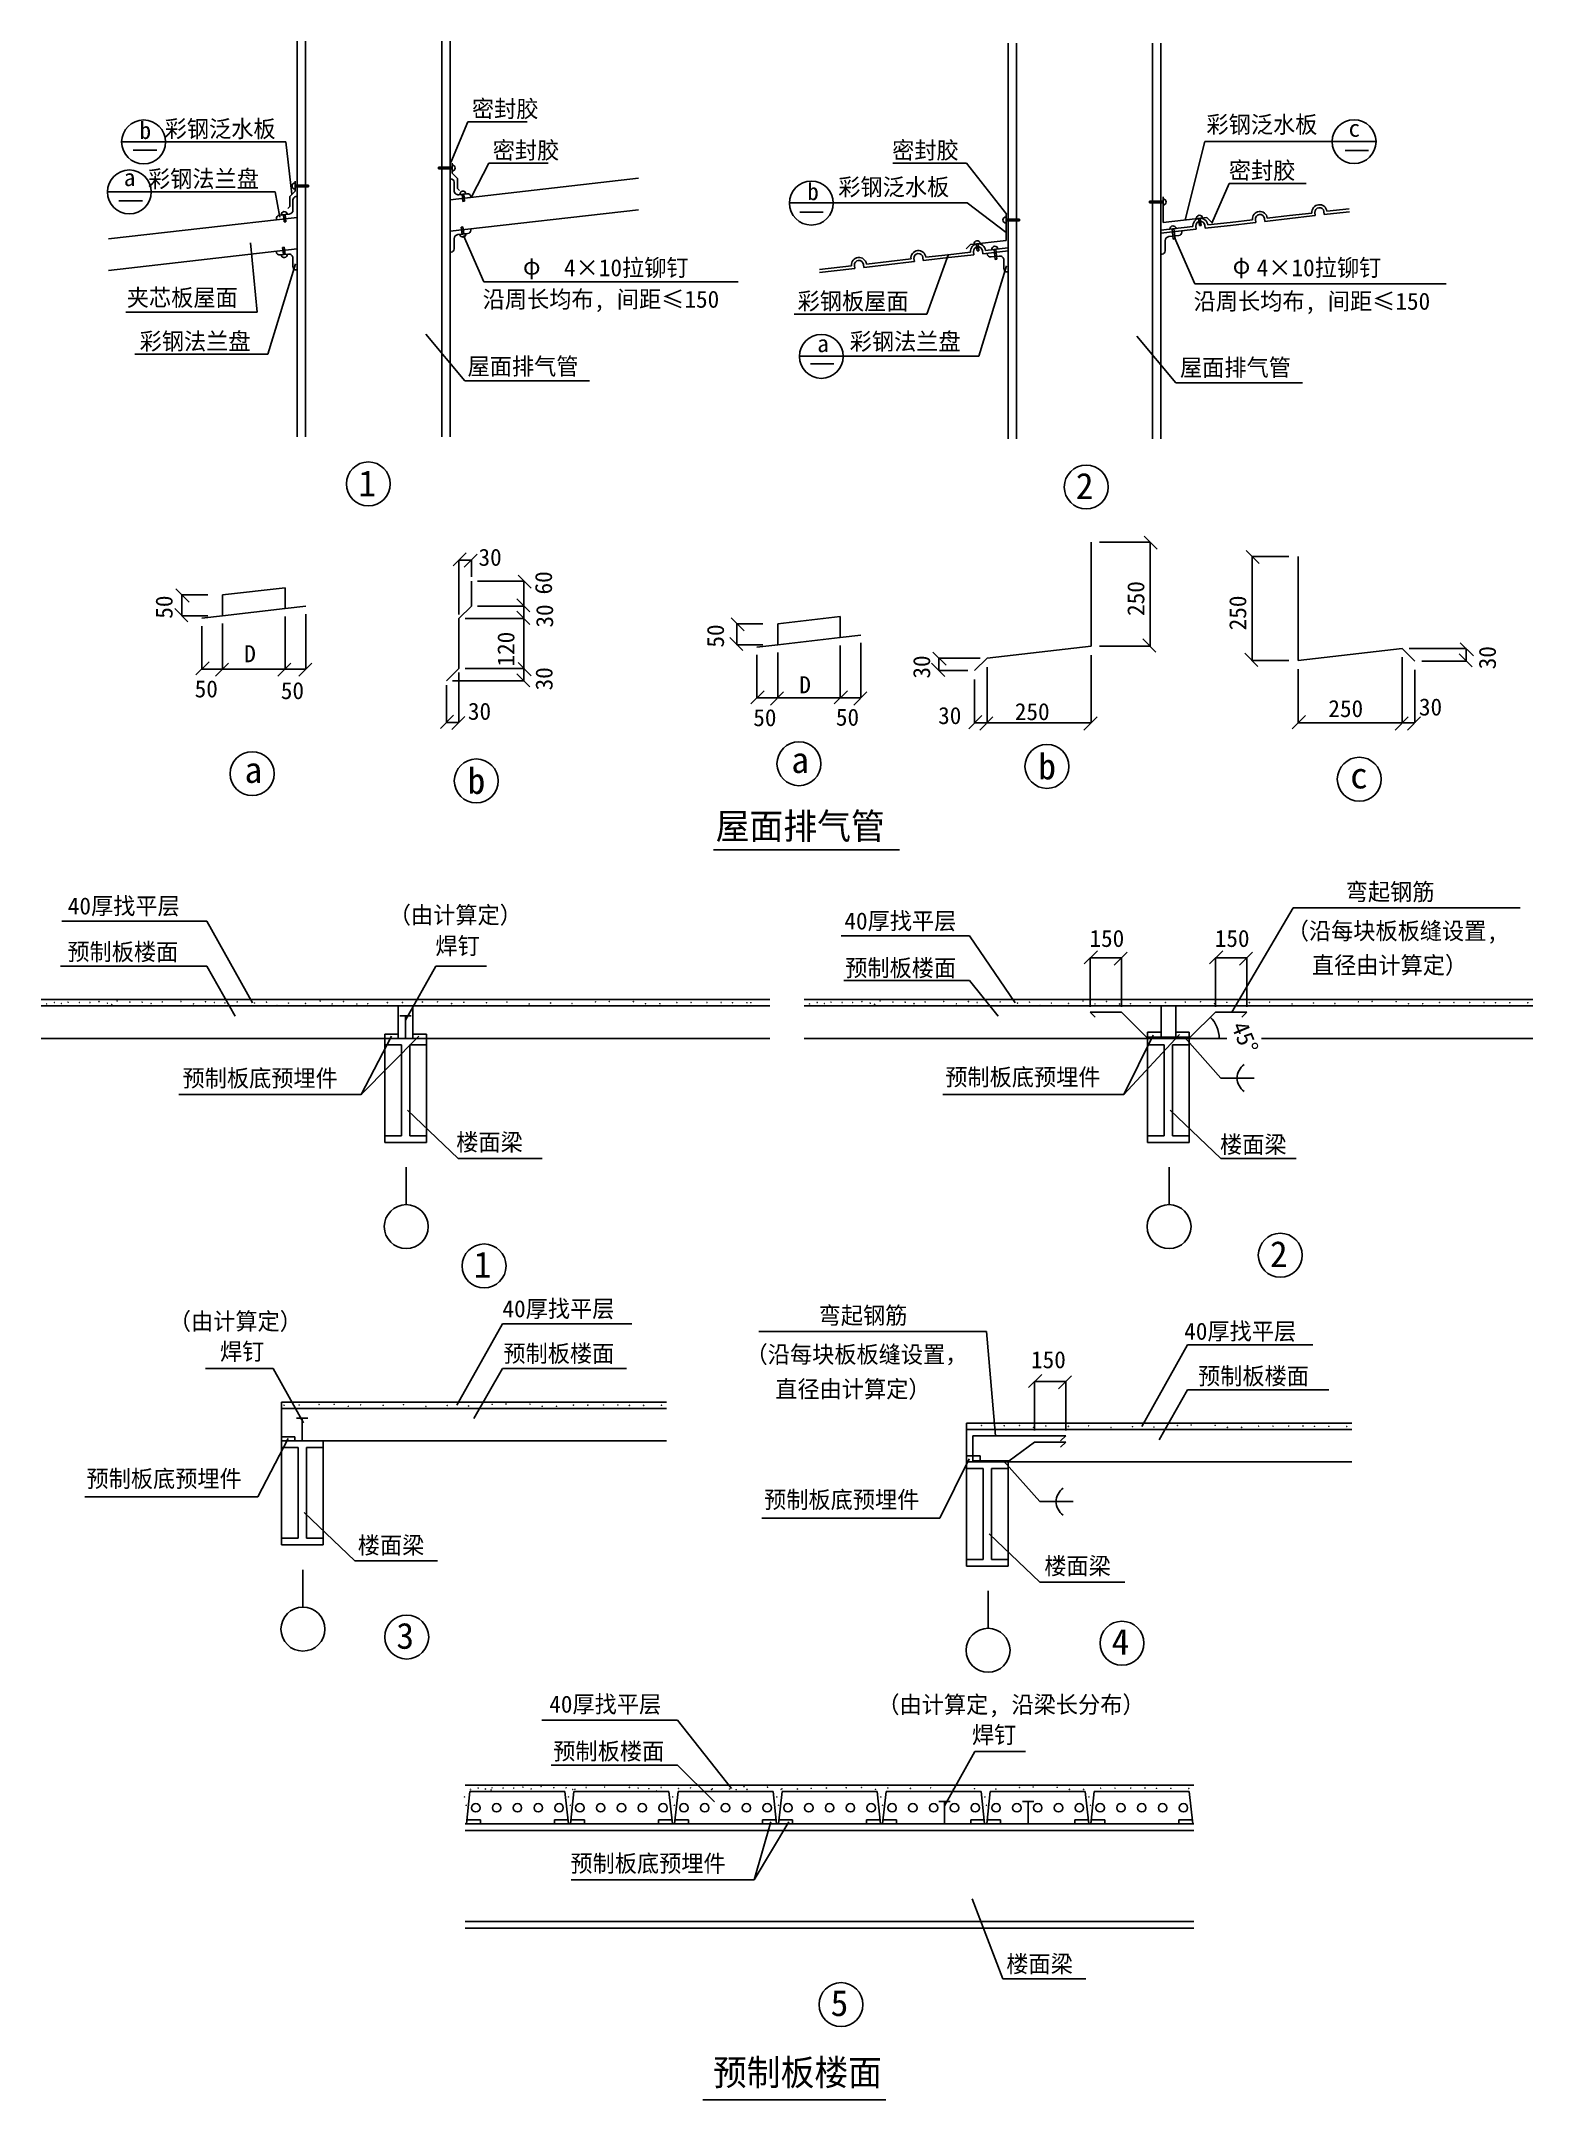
# Model space of a CAD drawing. Header units: metres. Extents: x -1965 to 5203, y 4612 to 14503.
import ezdxf

# ---------------------------------------------------------------- set-up
doc = ezdxf.new("R2010")
doc.units = ezdxf.units.M
for name, color, linetype in [('BCB', 5, 'Continuous'), ('HZ', 7, 'Continuous'), ('TEXT', 6, 'Continuous'), ('WALL', 2, 'Continuous'), ('WINDOW', 4, 'Continuous')]:
    doc.layers.add(name, color=color, linetype=linetype)

# ---------------------------------------------------------------- blocks, each defined once
blk = doc.blocks.new('_ArchTick')
at = {"color": 5, "linetype": 'ByBlock'}
blk.add_lwpolyline([(-0.77, -0.77), (0.63, 0.63)], dxfattribs=at)

msp = doc.modelspace()

# ---------------------------------------------------------------- linework, layer by layer
for p, q in [((1266.31, 10617.24), (2159.6, 10617.24)), ((1215.13, 4612.49), (2093.78, 4612.49))]:
    msp.add_line(p, q)
at = {"layer": 'BCB'}
for p, q in [((3636.97, 13655.9), (3426.21, 13631.76)), ((3912.89, 13651.27), (3914.53, 13636.96)), ((3927.2, 13652.91), (4034.49, 13665.2)), ((3928.83, 13638.6), (4036.13, 13650.89)), ((4141.79, 13677.49), (4034.49, 13665.2)), ((4143.43, 13663.18), (4036.13, 13650.89)), ((4143.43, 13663.18), (4157.74, 13664.82)), ((4156.1, 13679.13), (4157.74, 13664.82)), ((4199.02, 13684.04), (4200.66, 13669.74)), ((4214.96, 13671.38), (4200.66, 13669.74)), ((4213.32, 13685.68), (4320.62, 13697.97)), ((4214.96, 13671.38), (4322.26, 13683.67)), ((3569.53, 13611.94), (3416.21, 13594.38)), ((3571.17, 13597.64), (3416.21, 13579.88)), ((3571.17, 13597.64), (3585.48, 13599.27)), ((3583.84, 13613.58), (3585.48, 13599.27)), ((3626.76, 13618.5), (3628.4, 13604.19)), ((3642.71, 13605.83), (3628.4, 13604.19)), ((3641.07, 13620.14), (3748.37, 13632.43)), ((3642.71, 13605.83), (3750, 13618.12)), ((3855.66, 13644.72), (3748.37, 13632.43)), ((3857.3, 13630.41), (3750, 13618.12)), ((3857.3, 13630.41), (3871.61, 13632.05)), ((3869.97, 13646.35), (3871.61, 13632.05)), ((3928.83, 13638.6), (3914.53, 13636.96)), ((2215.16, 13456.81), (2107.86, 13444.52)), ((2229.47, 13458.45), (2231.11, 13444.14)), ((2272.39, 13463.36), (2274.03, 13449.06)), ((2286.69, 13465), (2393.99, 13477.29)), ((2288.33, 13450.69), (2395.63, 13462.98)), ((2501.29, 13489.58), (2393.99, 13477.29)), ((2502.93, 13475.28), (2395.63, 13462.98)), ((2501.21, 13525.81), (2671.76, 13545.34)), ((2502.93, 13475.28), (2517.24, 13476.91)), ((2515.6, 13491.22), (2517.24, 13476.91)), ((2558.52, 13496.14), (2560.16, 13481.83)), ((2574.46, 13483.47), (2560.16, 13481.83)), ((2572.82, 13497.78), (2680.12, 13510.07)), ((2574.46, 13483.47), (2681.76, 13495.76)), ((1929.03, 13424.03), (1775.71, 13406.47)), ((1930.67, 13409.73), (1775.71, 13391.98)), ((1930.67, 13409.73), (1944.98, 13411.37)), ((1943.34, 13425.67), (1944.98, 13411.37)), ((1986.26, 13430.59), (1987.9, 13416.28)), ((2002.2, 13417.92), (1987.9, 13416.28)), ((2000.57, 13432.23), (2107.86, 13444.52)), ((2002.2, 13417.92), (2109.5, 13430.21)), ((2216.8, 13442.5), (2109.5, 13430.21)), ((2216.8, 13442.5), (2231.11, 13444.14)), ((2288.33, 13450.69), (2274.03, 13449.06)), ((2580.69, 11539.41), (3080.69, 11596.68)), ((4575.43, 11584.71), (4075.43, 11527.44))]:
    msp.add_line(p, q, dxfattribs=at)
for centre, radius in [((3605.3, 13616.04), 36), ((3891.43, 13648.81), 36), ((3891.43, 13648.81), 21.6), ((4177.56, 13681.59), 36), ((4177.56, 13681.59), 21.6), ((3605.3, 13616.04), 21.6), ((1964.8, 13428.13), 36), ((2250.93, 13460.9), 36), ((2250.93, 13460.9), 21.6), ((2537.06, 13493.68), 36), ((2537.06, 13493.68), 21.6), ((1964.8, 13428.13), 21.6)]:
    msp.add_arc(centre, radius, 6.53, 186.53, dxfattribs=at)
at = {"layer": 'HZ'}
for centre in [(-392.3, 12376.01), (3056.95, 12361.02), (-950.7, 10983.83), (1676.61, 11031.45), (2868.3, 11018.54), (126.09, 10949.09), (4369.12, 10957.17), (163.83, 8618.84), (3989.36, 8670.32), (-207.97, 6835.87), (3228.87, 6806.28), (1878.73, 5070.09)]:
    msp.add_circle(centre, 105.5, dxfattribs=at)
at = {"layer": 'TEXT'}
for p, q in [((-1392.37, 14019.63), (-1577.87, 14019.63)), ((-1409.28, 13979.57), (-1521.94, 13979.57)), ((4264.11, 14021.07), (4449.62, 14021.07)), ((4413.8, 13978.05), (4301.13, 13978.05)), ((-1460.74, 13779.31), (-1646.24, 13779.31)), ((-1478.35, 13736.69), (-1591.02, 13736.69)), ((1815.97, 13725.66), (1630.47, 13725.66)), ((1792.93, 13682.15), (1680.26, 13682.15)), ((1864.09, 12989.34), (1678.59, 12989.34)), ((1845.01, 12952.81), (1732.34, 12952.81)), ((-210.44, 9092.84), (-210.44, 8913.23)), ((3455.26, 9092.84), (3455.26, 8913.23)), ((-706.88, 7159), (-706.88, 6979.39)), ((2585.5, 7057.55), (2585.5, 6877.94))]:
    msp.add_line(p, q, dxfattribs=at)
for centre in [(-1472.37, 14018.92), (4344.11, 14020.35), (-1540.73, 13778.6), (1735.98, 13724.94), (1784.1, 12988.63), (-210.44, 8807.72), (3455.26, 8807.72), (-706.88, 6873.88), (2585.5, 6772.43)]:
    msp.add_circle(centre, 105.5, dxfattribs=at)
at = {"layer": 'WALL'}
for p, q in [((-313.61, 9712.18), (-313.61, 9680.51)), ((-313.61, 9712.18), (-113.61, 9712.18)), ((-113.61, 9712.18), (-113.61, 9680.51)), ((3352.09, 9712.18), (3352.09, 9680.51)), ((3352.09, 9712.18), (3552.09, 9712.18)), ((3352.09, 9712.18), (3352.09, 9680.51)), ((3552.09, 9712.18), (3552.09, 9680.51)), ((3552.09, 9712.18), (3552.09, 9680.51)), ((-313.61, 9680.51), (-233.61, 9680.51)), ((-233.61, 9244.18), (-233.61, 9680.51)), ((-193.61, 9244.18), (-193.61, 9680.51)), ((-193.61, 9680.51), (-113.61, 9680.51)), ((3352.09, 9680.51), (3432.09, 9680.51)), ((3432.09, 9244.18), (3432.09, 9680.51)), ((3472.09, 9244.18), (3472.09, 9680.51)), ((3472.09, 9680.51), (3552.09, 9680.51)), ((-313.61, 9244.18), (-233.61, 9244.18)), ((-313.61, 9244.18), (-313.61, 9212.18)), ((-313.61, 9212.18), (-113.61, 9212.18)), ((-193.61, 9244.18), (-113.61, 9244.18)), ((-113.61, 9244.18), (-113.61, 9212.18)), ((3352.09, 9244.18), (3432.09, 9244.18)), ((3352.09, 9244.18), (3352.09, 9212.18)), ((3352.09, 9212.18), (3552.09, 9212.18)), ((3472.09, 9244.18), (3552.09, 9244.18)), ((3552.09, 9244.18), (3552.09, 9212.18)), ((-810.05, 7778.34), (-610.05, 7778.34)), ((-810.05, 7778.34), (-810.05, 7746.67)), ((-810.05, 7746.67), (-730.05, 7746.67)), ((-730.05, 7310.34), (-730.05, 7746.67)), ((-690.05, 7310.34), (-690.05, 7746.67)), ((-690.05, 7746.67), (-610.05, 7746.67)), ((-610.05, 7778.34), (-610.05, 7746.67)), ((2482.33, 7676.89), (2482.33, 7645.22)), ((2482.33, 7676.89), (2482.33, 7645.22)), ((2482.33, 7676.89), (2682.33, 7676.89)), ((2482.33, 7645.22), (2562.33, 7645.22)), ((2562.33, 7208.89), (2562.33, 7645.22)), ((2602.33, 7208.89), (2602.33, 7645.22)), ((2602.33, 7645.22), (2682.33, 7645.22)), ((2682.33, 7676.89), (2682.33, 7645.22)), ((2682.33, 7676.89), (2682.33, 7645.22)), ((-810.05, 7310.34), (-730.05, 7310.34)), ((-810.05, 7310.34), (-810.05, 7278.34)), ((-810.05, 7278.34), (-610.05, 7278.34)), ((-690.05, 7310.34), (-610.05, 7310.34)), ((-610.05, 7310.34), (-610.05, 7278.34)), ((2482.33, 7208.89), (2562.33, 7208.89)), ((2482.33, 7208.89), (2482.33, 7176.89)), ((2482.33, 7176.89), (2682.33, 7176.89)), ((2602.33, 7208.89), (2682.33, 7208.89)), ((2682.33, 7208.89), (2682.33, 7176.89)), ((72.22, 5937.79), (3574.07, 5937.79)), ((72.22, 5906.12), (3574.07, 5906.12)), ((72.22, 5469.79), (3574.07, 5469.79)), ((72.22, 5437.79), (3574.07, 5437.79))]:
    msp.add_line(p, q, dxfattribs=at)
at = {"layer": 'WINDOW'}
for p, q in [((-734.47, 12601.64), (-734.47, 14503.02)), ((-694.47, 12601.64), (-694.47, 14503.02)), ((-40.03, 12601.64), (-40.03, 14503.02)), ((-0.03, 12601.64), (-0.03, 14503.02)), ((2681.76, 12592), (2681.76, 14493.39)), ((2721.76, 12592), (2721.76, 14493.39)), ((3376.21, 12592), (3376.21, 14493.39)), ((3416.21, 12592), (3416.21, 14493.39)), ((85.98, 14115.9), (3.73, 13920.16)), ((371.1, 14115.9), (85.98, 14115.9)), ((-1392.37, 14019.63), (-788.52, 14019.63)), ((-788.52, 14019.63), (-759.48, 13767.77)), ((3626.75, 14021.07), (3532.71, 13643.96)), ((4295.15, 14021.07), (3626.75, 14021.07)), ((-54.97, 13897.48), (9.97, 13897.48)), ((-54.97, 13889.32), (-54.97, 13897.48)), ((-54.97, 13889.32), (9.97, 13889.32)), ((9.97, 13869.19), (9.97, 13917.61)), ((9.97, 13878.71), (9.97, 13908.08)), ((35.97, 13843.19), (9.97, 13869.19)), ((185.79, 13916.82), (103.55, 13755.48)), ((470.92, 13916.82), (185.79, 13916.82)), ((2482.41, 13916.76), (2127.56, 13916.76)), ((2482.41, 13916.76), (2676.12, 13669.64)), ((-1502.47, 13779.31), (-840.57, 13779.31)), ((-840.57, 13779.31), (-818.46, 13657.68)), ((-770.47, 13756.78), (-744.47, 13782.78)), ((-770.47, 13708.37), (-770.47, 13756.78)), ((-744.47, 13782.78), (-744.47, 13831.19)), ((-744.47, 13792.3), (-744.47, 13821.67)), ((-679.53, 13811.06), (-744.47, 13811.06)), ((-679.53, 13802.9), (-744.47, 13802.9)), ((-734.47, 13757.02), (-740.29, 13756.36)), ((-679.53, 13802.9), (-679.53, 13811.06)), ((906.03, 13844.28), (-0.03, 13740.5)), ((2.15, 13841.4), (-0.03, 13841.15)), ((19.97, 13785.34), (19.97, 13825.5)), ((35.97, 13794.78), (35.97, 13843.19)), ((45.51, 13785.25), (35.97, 13794.78)), ((82.15, 13770.04), (42.25, 13765.47)), ((47.61, 13766.08), (76.79, 13769.43)), ((62.05, 13733.26), (58.15, 13767.29)), ((70.15, 13734.19), (66.25, 13768.22)), ((99.97, 13751.95), (99.97, 13754.14)), ((3426.21, 13631.76), (3426.21, 13755.17)), ((3743.14, 13819.46), (3660.9, 13628.12)), ((4114.09, 13819.46), (3743.14, 13819.46)), ((-734.47, 13656.37), (-1640.53, 13552.59)), ((-834.47, 13644.92), (-834.47, 13650.77)), ((-772.2, 13672.18), (-820.29, 13666.67)), ((-810.84, 13667.75), (-781.66, 13671.1)), ((-796.4, 13634.93), (-800.3, 13668.96)), ((-788.3, 13635.86), (-792.19, 13669.89)), ((-780.01, 13698.83), (-770.47, 13708.37)), ((-754.47, 13692.05), (-754.47, 13740.46)), ((906.03, 13693.3), (-0.03, 13589.52)), ((62.05, 13733.26), (70.15, 13734.19)), ((1771.54, 13725.66), (2484.67, 13725.66)), ((2484.67, 13725.66), (2671.76, 13583.37)), ((2671.76, 13545.34), (2671.76, 13668.76)), ((2671.76, 13629.86), (2671.76, 13659.23)), ((3361.27, 13735.05), (3426.21, 13735.05)), ((3361.27, 13726.89), (3361.27, 13735.05)), ((3361.27, 13726.89), (3426.21, 13726.89)), ((3426.21, 13716.28), (3426.21, 13745.65)), ((3586.61, 13650.13), (3615.79, 13653.48)), ((3601.05, 13617.31), (3597.15, 13651.34)), ((3609.15, 13618.24), (3605.26, 13652.27)), ((3636.97, 13655.9), (3658.18, 13634.69)), ((-796.4, 13634.93), (-788.3, 13635.86)), ((19.97, 13505.42), (19.97, 13553.84)), ((85.79, 13579.21), (37.7, 13573.71)), ((47.16, 13574.79), (76.33, 13578.13)), ((53.79, 13610.02), (61.9, 13610.95)), ((53.79, 13610.02), (57.69, 13576)), ((61.9, 13610.95), (65.8, 13576.92)), ((162.91, 13346.27), (65.15, 13569.3)), ((99.97, 13595.11), (99.97, 13600.97)), ((2736.7, 13648.63), (2671.76, 13648.63)), ((2736.7, 13640.47), (2671.76, 13640.47)), ((2736.7, 13640.47), (2736.7, 13648.63)), ((3502.03, 13569.58), (3453.93, 13564.08)), ((3459.49, 13599.19), (3488.67, 13602.53)), ((3475.55, 13552.21), (3470.03, 13600.39)), ((3475.55, 13552.21), (3483.65, 13553.14)), ((3483.65, 13553.14), (3478.13, 13601.32)), ((3579.14, 13336.64), (3481.39, 13559.67)), ((3516.21, 13585.48), (3516.21, 13591.34)), ((3601.05, 13617.31), (3609.15, 13618.24)), ((-734.47, 13505.39), (-1640.53, 13401.61)), ((-926.68, 13201.41), (-958.31, 13533.93)), ((-834.47, 13491.74), (-834.47, 13493.94)), ((-776.75, 13480.42), (-816.65, 13475.85)), ((-811.29, 13476.46), (-782.11, 13479.8)), ((-804.65, 13511.7), (-796.55, 13512.62)), ((-804.65, 13511.7), (-800.75, 13477.67)), ((-796.55, 13512.62), (-792.65, 13478.6)), ((-754.47, 13420.38), (-754.47, 13460.55)), ((5.79, 13489.53), (-0.03, 13488.86)), ((2291.22, 13191.78), (2395.03, 13480.47)), ((2501.21, 13525.81), (2479.99, 13504.59)), ((2518.37, 13527.77), (2547.55, 13531.12)), ((2532.81, 13494.95), (2528.91, 13528.98)), ((2532.81, 13494.95), (2540.91, 13495.88)), ((2540.91, 13495.88), (2537.01, 13529.91)), ((2581.76, 13482.11), (2581.76, 13484.3)), ((2639.48, 13470.79), (2599.58, 13466.22)), ((2603.76, 13501.32), (2632.94, 13504.66)), ((2619.83, 13454.19), (2614.3, 13502.53)), ((2619.83, 13454.19), (2627.94, 13455.12)), ((2627.94, 13455.12), (2622.4, 13503.45)), ((3422.03, 13479.9), (3416.21, 13479.23)), ((3436.21, 13495.79), (3436.21, 13544.2)), ((-875.42, 12998.97), (-742.22, 13433.9)), ((-734.47, 13404.74), (-736.65, 13404.49)), ((2540.82, 12989.34), (2674.02, 13424.27)), ((2661.76, 13410.75), (2661.76, 13450.92)), ((2681.76, 13395.11), (2679.58, 13394.86)), ((1384.08, 13346.27), (162.91, 13346.27)), ((4787.22, 13336.64), (3579.14, 13336.64)), ((-1558.04, 13201.41), (-926.68, 13201.41)), ((1654.09, 13191.78), (2291.22, 13191.78)), ((71.92, 12871.38), (-116.12, 13095.46)), ((3488.15, 12861.74), (3300.11, 13085.83)), ((-1514.34, 12998.97), (-875.42, 12998.97)), ((1859.26, 12989.34), (2540.82, 12989.34)), ((669.73, 12871.38), (71.92, 12871.38)), ((4095.92, 12861.74), (3488.15, 12861.74)), ((3080.69, 12096.68), (3080.69, 11596.68)), ((3120.42, 12096.68), (3363.94, 12096.68)), ((3363.94, 12096.68), (3363.94, 11596.68)), ((42.8, 11749.06), (42.8, 12010.25)), ((42.8, 12010.25), (102.8, 12010.25)), ((102.8, 11929.06), (102.8, 12010.25)), ((4031.21, 12027.44), (3853.69, 12027.44)), ((3853.69, 12027.44), (3853.69, 11527.44)), ((4075.43, 12027.44), (4075.43, 11527.44)), ((-792.49, 11877.29), (-1092.49, 11842.92)), ((-792.49, 11877.29), (-792.49, 11776.63)), ((102.8, 11909.27), (102.8, 11789.27)), ((132.54, 11909.27), (355.1, 11909.27)), ((355.1, 11909.27), (355.1, 11789.27)), ((-1163.39, 11842.92), (-1288.36, 11842.92)), ((-1288.36, 11742.27), (-1288.36, 11842.92)), ((-1092.49, 11842.92), (-1092.49, 11742.27)), ((-792.49, 11776.63), (-1092.49, 11742.27)), ((-692.49, 11788.09), (-792.49, 11776.63)), ((102.8, 11789.27), (42.8, 11729.27)), ((132.54, 11789.27), (355.1, 11789.27)), ((132.54, 11789.27), (355.1, 11789.27)), ((355.1, 11789.27), (355.1, 11729.27)), ((-1163.39, 11742.27), (-1288.36, 11742.27)), ((-1092.49, 11742.27), (-1192.49, 11730.82)), ((-1192.49, 11693.24), (-1192.49, 11486.66)), ((-1092.49, 11704.7), (-1092.49, 11486.66)), ((-1092.49, 11704.7), (-1092.49, 11486.66)), ((-792.49, 11739.06), (-792.49, 11486.66)), ((-792.49, 11739.06), (-792.49, 11486.66)), ((-692.49, 11750.51), (-692.49, 11486.66)), ((42.8, 11729.27), (42.8, 11489.27)), ((72.54, 11729.27), (355.1, 11729.27)), ((72.54, 11729.27), (355.1, 11729.27)), ((355.1, 11729.27), (355.1, 11489.27)), ((1503.69, 11704.15), (1378.73, 11704.15)), ((1378.73, 11603.5), (1378.73, 11704.15)), ((1874.59, 11738.51), (1574.59, 11704.15)), ((1574.59, 11704.15), (1574.59, 11603.5)), ((1874.59, 11738.51), (1874.59, 11637.86)), ((1503.69, 11603.5), (1378.73, 11603.5)), ((1574.59, 11603.5), (1474.59, 11592.04)), ((1874.59, 11637.86), (1574.59, 11603.5)), ((1974.59, 11649.31), (1874.59, 11637.86)), ((1874.59, 11600.28), (1874.59, 11347.88)), ((1874.59, 11600.28), (1874.59, 11347.88)), ((1974.59, 11611.74), (1974.59, 11347.88)), ((3120.42, 11596.68), (3363.94, 11596.68)), ((4575.43, 11584.71), (4635.43, 11524.71)), ((4609.32, 11584.71), (4882.99, 11584.71)), ((4882.99, 11524.71), (4882.99, 11584.71)), ((-1192.49, 11486.66), (-1092.49, 11486.66)), ((-1092.49, 11486.66), (-792.49, 11486.66)), ((-792.49, 11486.66), (-692.49, 11486.66)), ((42.8, 11489.27), (-17.2, 11429.27)), ((72.54, 11489.27), (355.1, 11489.27)), ((72.54, 11489.27), (355.1, 11489.27)), ((355.1, 11489.27), (355.1, 11429.27)), ((1474.59, 11554.47), (1474.59, 11347.88)), ((1574.59, 11565.92), (1574.59, 11347.88)), ((1574.59, 11565.92), (1574.59, 11347.88)), ((2547.77, 11539.41), (2348.9, 11539.41)), ((2348.9, 11479.41), (2348.9, 11539.41)), ((2487.77, 11479.41), (2348.9, 11479.41)), ((2580.69, 11539.41), (2520.69, 11479.41)), ((2580.69, 11496.1), (2580.69, 11227.96)), ((2580.69, 11496.1), (2580.69, 11227.96)), ((3080.69, 11553.37), (3080.69, 11227.96)), ((4031.21, 11527.44), (3853.69, 11527.44)), ((4075.43, 11486.05), (4075.43, 11227.98)), ((4575.43, 11543.32), (4575.43, 11227.98)), ((4575.43, 11543.32), (4575.43, 11227.98)), ((4635.43, 11483.32), (4635.43, 11227.98)), ((4669.32, 11524.71), (4882.99, 11524.71)), ((-17.2, 11409.13), (-17.2, 11229.91)), ((12.54, 11429.27), (355.1, 11429.27)), ((42.8, 11469.13), (42.8, 11229.91)), ((2520.69, 11436.1), (2520.69, 11227.96)), ((1474.59, 11347.88), (1574.59, 11347.88)), ((1574.59, 11347.88), (1874.59, 11347.88)), ((1874.59, 11347.88), (1974.59, 11347.88)), ((-17.2, 11229.91), (42.8, 11229.91)), ((2520.69, 11227.96), (2580.69, 11227.96)), ((2580.69, 11227.96), (3080.69, 11227.96)), ((4075.43, 11227.98), (4575.43, 11227.98)), ((4575.43, 11227.98), (4635.43, 11227.98)), ((4051.03, 10339.49), (3756.64, 9838.18)), ((4051.03, 10339.49), (5141.96, 10339.49)), ((-1864.77, 10274.74), (-1169.05, 10274.74)), ((-1169.05, 10274.74), (-949.33, 9883.3)), ((1878.79, 10205.3), (2496.65, 10205.3)), ((2496.65, 10205.3), (2716.37, 9883.3)), ((3076.09, 9863.39), (3076.09, 10098.54)), ((3076.09, 10098.54), (3226.09, 10098.54)), ((3226.09, 9863.39), (3226.09, 10098.54)), ((3678.09, 9863.39), (3678.09, 10098.54)), ((3678.09, 10098.54), (3828.09, 10098.54)), ((3828.09, 9863.39), (3828.09, 10098.54)), ((-1871.12, 10059.6), (-1169.05, 10059.6)), ((-1169.05, 10059.6), (-1031.86, 9819.27)), ((-67.53, 10059.6), (-213.61, 9799.16)), ((-67.53, 10059.6), (175.45, 10059.6)), ((1891.68, 9990.16), (2496.65, 9990.16)), ((2496.65, 9990.16), (2633.84, 9819.27)), ((1537.31, 9898.18), (-1964.54, 9898.18)), ((5203.02, 9898.18), (1701.17, 9898.18)), ((-248.76, 9868.18), (-1964.54, 9868.18)), ((-248.76, 9712.18), (-248.76, 9868.18)), ((-248.76, 9868.18), (-178.46, 9868.18)), ((1537.31, 9868.18), (-178.46, 9868.18)), ((-178.46, 9712.18), (-178.46, 9868.18)), ((3416.94, 9868.18), (1701.17, 9868.18)), ((3100.22, 9814.05), (3076.09, 9838.18)), ((3076.09, 9838.18), (3226.09, 9838.18)), ((3347.09, 9717.18), (3226.09, 9838.18)), ((3416.94, 9712.18), (3416.94, 9868.18)), ((3416.94, 9868.18), (3487.24, 9868.18)), ((5203.02, 9868.18), (3487.24, 9868.18)), ((3487.24, 9712.18), (3487.24, 9868.18)), ((3557.09, 9717.18), (3678.09, 9838.18)), ((3828.09, 9838.18), (3678.09, 9838.18)), ((3803.96, 9814.05), (3828.09, 9838.18)), ((1537.31, 9712.18), (-1964.54, 9712.18)), ((-427.45, 9443.02), (-281.36, 9722.8)), ((-427.45, 9443.02), (-149.73, 9722.8)), ((-248.76, 9732.18), (-313.61, 9732.18)), ((-313.61, 9712.18), (-313.61, 9732.18)), ((-178.46, 9732.18), (-113.61, 9732.18)), ((-113.61, 9712.18), (-113.61, 9732.18)), ((3732.91, 9712.18), (1701.17, 9712.18)), ((3238.26, 9443.02), (3505.78, 9731.02)), ((3238.26, 9443.02), (3378.77, 9727.25)), ((3347.09, 9717.18), (3557.09, 9717.18)), ((3352.09, 9722.18), (3352.09, 9742.18)), ((3416.94, 9742.18), (3352.09, 9742.18)), ((3487.24, 9742.18), (3552.09, 9742.18)), ((3704.2, 9521.6), (3529.6, 9717.18)), ((3552.09, 9722.18), (3552.09, 9742.18)), ((5203.02, 9712.18), (3899.71, 9712.18)), ((-313.61, 9680.51), (-313.61, 9244.18)), ((-113.61, 9680.51), (-113.61, 9244.18)), ((3352.09, 9680.51), (3352.09, 9244.18)), ((3552.09, 9680.51), (3552.09, 9244.18)), ((3863.48, 9521.6), (3704.2, 9521.6)), ((-427.45, 9443.02), (-1303.48, 9443.02)), ((3238.26, 9443.02), (2368, 9443.02)), ((38.49, 9135.15), (-204.99, 9367.81)), ((3704.2, 9135.15), (3460.71, 9367.81)), ((442.02, 9135.15), (38.49, 9135.15)), ((4066.24, 9135.15), (3704.2, 9135.15)), ((251.73, 8340.9), (32.01, 7949.46)), ((873.68, 8340.9), (251.73, 8340.9)), ((2577.31, 8304.2), (1484.56, 8304.2)), ((2577.31, 8304.2), (2621.01, 7802.89)), ((3544.11, 8239.45), (3324.39, 7848.01)), ((4145.87, 8239.45), (3544.11, 8239.45)), ((-849.8, 8125.76), (-1175.03, 8125.76)), ((-849.8, 8125.76), (-703.71, 7865.32)), ((251.73, 8125.76), (114.54, 7885.43)), ((847.63, 8125.76), (251.73, 8125.76)), ((2808.33, 7828.1), (2808.33, 8063.25)), ((2808.33, 8063.25), (2958.33, 8063.25)), ((2958.33, 7828.1), (2958.33, 8063.25)), ((3544.11, 8024.31), (3406.92, 7783.98)), ((4223.54, 8024.31), (3544.11, 8024.31)), ((-810.05, 7778.34), (-810.05, 7934.34)), ((1040.87, 7964.34), (-809.5, 7964.34)), ((-809.5, 7934.34), (-809.5, 7964.34)), ((1040.87, 7934.34), (-809.5, 7934.34)), ((-737.19, 7886.88), (-682.92, 7886.88)), ((-710.05, 7778.34), (-710.05, 7886.88)), ((2482.33, 7832.89), (2482.33, 7862.89)), ((4333.25, 7862.89), (2482.33, 7862.89)), ((2482.33, 7676.89), (2482.33, 7832.89)), ((4333.25, 7832.89), (2482.33, 7832.89)), ((-923.89, 7509.18), (-777.8, 7788.96)), ((-745.2, 7798.34), (-810.05, 7798.34)), ((1040.87, 7778.34), (-810.05, 7778.34)), ((-810.05, 7746.67), (-810.05, 7310.34)), ((-745.2, 7798.34), (-745.2, 7778.34)), ((-610.05, 7746.67), (-610.05, 7310.34)), ((2958.33, 7802.89), (2512.33, 7802.89)), ((2512.33, 7681.89), (2512.33, 7802.89)), ((2687.33, 7681.89), (2808.33, 7772.89)), ((2958.33, 7772.89), (2808.33, 7772.89)), ((2934.19, 7778.76), (2958.33, 7802.89)), ((2934.19, 7748.76), (2958.33, 7772.89)), ((2354.26, 7407.73), (2494.77, 7691.96)), ((2547.18, 7706.89), (2482.33, 7706.89)), ((2482.33, 7686.89), (2482.33, 7706.89)), ((4333.25, 7676.89), (2482.33, 7676.89)), ((2482.33, 7645.22), (2482.33, 7208.89)), ((2512.33, 7681.89), (2687.33, 7681.89)), ((2547.18, 7686.89), (2547.18, 7706.89)), ((2834.43, 7486.31), (2659.83, 7681.89)), ((2682.33, 7645.22), (2682.33, 7208.89)), ((-923.89, 7509.18), (-1755.29, 7509.18)), ((-457.95, 7201.31), (-701.43, 7433.97)), ((2993.71, 7486.31), (2834.43, 7486.31)), ((2354.26, 7407.73), (1498.27, 7407.73)), ((2834.43, 7099.86), (2590.95, 7332.52)), ((-60.68, 7201.31), (-457.95, 7201.31)), ((3241.97, 7099.86), (2834.43, 7099.86)), ((441.76, 6435.81), (1093.27, 6435.81)), ((1093.27, 6435.81), (1352.74, 6108.91)), ((2522.02, 6285.21), (2375.93, 6024.77)), ((2522.02, 6285.21), (2764.99, 6285.21)), ((486.31, 6220.67), (1093.27, 6220.67)), ((1091.7, 6222.24), (1270.21, 6044.87)), ((3574.07, 6123.79), (72.22, 6123.79)), ((78.89, 5937.79), (95.67, 6093.79)), ((552.11, 6093.79), (95.67, 6093.79)), ((568.89, 5937.79), (552.11, 6093.79)), ((578.89, 5937.79), (595.67, 6093.79)), ((1052.11, 6093.79), (595.67, 6093.79)), ((1068.89, 5937.79), (1052.11, 6093.79)), ((1078.89, 5937.79), (1095.67, 6093.79)), ((1552.11, 6093.79), (1095.67, 6093.79)), ((1568.89, 5937.79), (1552.11, 6093.79)), ((1578.89, 5937.79), (1595.67, 6093.79)), ((2052.11, 6093.79), (1595.67, 6093.79)), ((2068.89, 5937.79), (2052.11, 6093.79)), ((2078.89, 5937.79), (2095.67, 6093.79)), ((2552.11, 6093.79), (2095.67, 6093.79)), ((2348.79, 6046.33), (2403.06, 6046.33)), ((2375.93, 5937.79), (2375.93, 6046.33)), ((2568.89, 5937.79), (2552.11, 6093.79)), ((2578.89, 5937.79), (2595.67, 6093.79)), ((3052.11, 6093.79), (2595.67, 6093.79)), ((2750.82, 6046.33), (2805.09, 6046.33)), ((2777.95, 5937.79), (2777.95, 6046.33)), ((3068.89, 5937.79), (3052.11, 6093.79)), ((3078.89, 5937.79), (3095.67, 6093.79)), ((3552.11, 6093.79), (3095.67, 6093.79)), ((3568.89, 5937.79), (3552.11, 6093.79)), ((3574.07, 5937.79), (72.22, 5937.79)), ((81.04, 5957.79), (145.89, 5957.79)), ((145.89, 5937.79), (145.89, 5957.79)), ((566.74, 5957.79), (501.89, 5957.79)), ((501.89, 5937.79), (501.89, 5957.79)), ((581.04, 5957.79), (645.89, 5957.79)), ((645.89, 5937.79), (645.89, 5957.79)), ((1001.89, 5937.79), (1001.89, 5957.79)), ((1066.74, 5957.79), (1001.89, 5957.79)), ((1081.04, 5957.79), (1145.89, 5957.79)), ((1145.89, 5937.79), (1145.89, 5957.79)), ((1462.1, 5668.63), (1541.29, 5948.41)), ((1462.1, 5668.63), (1627.33, 5948.41)), ((1501.89, 5937.79), (1501.89, 5957.79)), ((1566.74, 5957.79), (1501.89, 5957.79)), ((1581.04, 5957.79), (1645.89, 5957.79)), ((1645.89, 5937.79), (1645.89, 5957.79)), ((2066.74, 5957.79), (2001.89, 5957.79)), ((2001.89, 5937.79), (2001.89, 5957.79)), ((2081.04, 5957.79), (2145.89, 5957.79)), ((2145.89, 5937.79), (2145.89, 5957.79)), ((2566.74, 5957.79), (2501.89, 5957.79)), ((2501.89, 5937.79), (2501.89, 5957.79)), ((2581.04, 5957.79), (2645.89, 5957.79)), ((2645.89, 5937.79), (2645.89, 5957.79)), ((3066.74, 5957.79), (3001.89, 5957.79)), ((3001.89, 5937.79), (3001.89, 5957.79)), ((3081.04, 5957.79), (3145.89, 5957.79)), ((3145.89, 5937.79), (3145.89, 5957.79)), ((3566.74, 5957.79), (3501.89, 5957.79)), ((3501.89, 5937.79), (3501.89, 5957.79)), ((1462.1, 5668.63), (582.41, 5668.63)), ((2656.77, 5194.24), (2508.98, 5577.6)), ((3055.09, 5194.24), (2656.77, 5194.24))]:
    msp.add_line(p, q, dxfattribs=at)
for points in [[(-1599.72, 9892.03, 1), (-1598.72, 9892.03, 1)], [(-624.41, 9891.08, 1), (-623.41, 9891.08, 1)], [(2065.98, 9892.03, 1), (2066.98, 9892.03, 1)], [(3041.29, 9891.08, 1), (3042.29, 9891.08, 1)], [(-1938.83, 9877.81, 1), (-1937.83, 9877.81, 1)], [(-1901.7, 9884.68, 1), (-1900.7, 9884.68, 1)], [(-1867.88, 9879.9, 1), (-1866.88, 9879.9, 1)], [(-1835.69, 9885.97, 1), (-1834.69, 9885.97, 1)], [(-1782.06, 9884.6, 1), (-1781.06, 9884.6, 1)], [(-1731.18, 9884.6, 1), (-1730.18, 9884.6, 1)], [(-1687.25, 9888.79, 1), (-1686.25, 9888.79, 1)], [(-1647.03, 9880.97, 1), (-1646.03, 9880.97, 1)], [(-1625.85, 9875.54, 1), (-1624.85, 9875.54, 1)], [(-1538.65, 9886.23, 1), (-1537.65, 9886.23, 1)], [(-1479.51, 9885.96, 1), (-1478.51, 9885.96, 1)], [(-1436.88, 9878.97, 1), (-1435.88, 9878.97, 1)], [(-1383.25, 9887.22, 1), (-1382.25, 9887.22, 1)], [(-1293.86, 9889.1, 1), (-1292.86, 9889.1, 1)], [(-1233.35, 9878.1, 1), (-1232.35, 9878.1, 1)], [(-1175.76, 9888.36, 1), (-1174.76, 9888.36, 1)], [(-1133.13, 9884.24, 1), (-1132.13, 9884.24, 1)], [(-1082.08, 9882.09, 1), (-1081.08, 9882.09, 1)], [(-1022.94, 9887.58, 1), (-1021.94, 9887.58, 1)], [(-939.74, 9881.82, 1), (-938.74, 9881.82, 1)], [(-881.98, 9885.94, 1), (-880.98, 9885.94, 1)], [(-831.72, 9870.27, 1), (-830.72, 9870.27, 1)], [(-776.71, 9881.26, 1), (-775.71, 9881.26, 1)], [(-694.55, 9880.09, 1), (-693.55, 9880.09, 1)], [(-567.06, 9877.76, 1), (-566.06, 9877.76, 1)], [(-512.05, 9888.76, 1), (-511.05, 9888.76, 1)], [(-448.3, 9877.08, 1), (-447.3, 9877.08, 1)], [(-396.05, 9878.45, 1), (-395.05, 9878.45, 1)], [(-301.75, 9883.39, 1), (-300.75, 9883.39, 1)], [(-228.86, 9884.77, 1), (-227.86, 9884.77, 1)], [(-133.37, 9886.57, 1), (-132.37, 9886.57, 1)], [(-60.48, 9887.94, 1), (-59.48, 9887.94, 1)], [(7.09, 9878.57, 1), (8.09, 9878.57, 1)], [(66.23, 9885.44, 1), (67.23, 9885.44, 1)], [(174.74, 9883.32, 1), (175.74, 9883.32, 1)], [(272.38, 9886.07, 1), (273.38, 9886.07, 1)], [(379.85, 9877.69, 1), (380.85, 9877.69, 1)], [(482.99, 9881.82, 1), (483.99, 9881.82, 1)], [(585.74, 9879.57, 1), (586.74, 9879.57, 1)], [(698.51, 9887.81, 1), (699.51, 9887.81, 1)], [(764.7, 9889.69, 1), (765.7, 9889.69, 1)], [(880.22, 9888.32, 1), (881.22, 9888.32, 1)], [(938.94, 9878.44, 1), (939.94, 9878.44, 1)], [(1007.7, 9878.44, 1), (1008.7, 9878.44, 1)], [(1089.1, 9884.06, 1), (1090.1, 9884.06, 1)], [(1157.86, 9884.06, 1), (1158.86, 9884.06, 1)], [(1233.7, 9884.74, 1), (1234.7, 9884.74, 1)], [(1302.46, 9884.74, 1), (1303.46, 9884.74, 1)], [(1357.48, 9883.28, 1), (1358.48, 9883.28, 1)], [(1426.24, 9883.28, 1), (1427.24, 9883.28, 1)], [(1445.22, 9883.36, 1), (1446.22, 9883.36, 1)], [(1726.87, 9877.81, 1), (1727.87, 9877.81, 1)], [(1764, 9884.68, 1), (1765, 9884.68, 1)], [(1797.82, 9879.9, 1), (1798.82, 9879.9, 1)], [(1830.01, 9885.97, 1), (1831.01, 9885.97, 1)], [(1883.64, 9884.6, 1), (1884.64, 9884.6, 1)], [(1934.53, 9884.6, 1), (1935.53, 9884.6, 1)], [(1978.45, 9888.79, 1), (1979.45, 9888.79, 1)], [(2018.67, 9880.97, 1), (2019.67, 9880.97, 1)], [(2039.85, 9875.54, 1), (2040.85, 9875.54, 1)], [(2127.06, 9886.23, 1), (2128.06, 9886.23, 1)], [(2186.19, 9885.96, 1), (2187.19, 9885.96, 1)], [(2228.82, 9878.97, 1), (2229.82, 9878.97, 1)], [(2282.46, 9887.22, 1), (2283.46, 9887.22, 1)], [(2371.84, 9889.1, 1), (2372.84, 9889.1, 1)], [(2432.35, 9878.1, 1), (2433.35, 9878.1, 1)], [(2489.95, 9888.36, 1), (2490.95, 9888.36, 1)], [(2532.58, 9884.24, 1), (2533.58, 9884.24, 1)], [(2583.63, 9882.09, 1), (2584.63, 9882.09, 1)], [(2642.76, 9887.58, 1), (2643.76, 9887.58, 1)], [(2725.96, 9881.82, 1), (2726.96, 9881.82, 1)], [(2783.72, 9885.94, 1), (2784.72, 9885.94, 1)], [(2833.99, 9870.27, 1), (2834.99, 9870.27, 1)], [(2888.99, 9881.26, 1), (2889.99, 9881.26, 1)], [(2971.15, 9880.09, 1), (2972.15, 9880.09, 1)], [(3098.65, 9877.76, 1), (3099.65, 9877.76, 1)], [(3153.66, 9888.76, 1), (3154.66, 9888.76, 1)], [(3217.4, 9877.08, 1), (3218.4, 9877.08, 1)], [(3269.66, 9878.45, 1), (3270.66, 9878.45, 1)], [(3363.95, 9883.39, 1), (3364.95, 9883.39, 1)], [(3436.84, 9884.77, 1), (3437.84, 9884.77, 1)], [(3532.34, 9886.57, 1), (3533.34, 9886.57, 1)], [(3605.22, 9887.94, 1), (3606.22, 9887.94, 1)], [(3672.8, 9878.57, 1), (3673.8, 9878.57, 1)], [(3731.93, 9885.44, 1), (3732.93, 9885.44, 1)], [(3840.44, 9883.32, 1), (3841.44, 9883.32, 1)], [(3938.08, 9886.07, 1), (3939.08, 9886.07, 1)], [(4045.55, 9877.69, 1), (4046.55, 9877.69, 1)], [(4148.7, 9881.82, 1), (4149.7, 9881.82, 1)], [(4251.44, 9879.57, 1), (4252.44, 9879.57, 1)], [(4364.21, 9887.81, 1), (4365.21, 9887.81, 1)], [(4430.41, 9889.69, 1), (4431.41, 9889.69, 1)], [(4545.92, 9888.32, 1), (4546.92, 9888.32, 1)], [(4604.65, 9878.44, 1), (4605.65, 9878.44, 1)], [(4673.41, 9878.44, 1), (4674.41, 9878.44, 1)], [(4754.81, 9884.06, 1), (4755.81, 9884.06, 1)], [(4823.57, 9884.06, 1), (4824.57, 9884.06, 1)], [(4899.4, 9884.74, 1), (4900.4, 9884.74, 1)], [(4968.16, 9884.74, 1), (4969.16, 9884.74, 1)], [(5023.18, 9883.28, 1), (5024.18, 9883.28, 1)], [(5091.94, 9883.28, 1), (5092.94, 9883.28, 1)], [(5178.17, 9883.36, 1), (5179.17, 9883.36, 1)], [(-798.19, 7949.55, 1), (-797.19, 7949.55, 1)], [(-725.31, 7950.93, 1), (-724.31, 7950.93, 1)], [(-629.81, 7952.73, 1), (-628.81, 7952.73, 1)], [(-556.92, 7954.1, 1), (-555.92, 7954.1, 1)], [(-489.35, 7944.73, 1), (-488.35, 7944.73, 1)], [(-430.21, 7951.6, 1), (-429.21, 7951.6, 1)], [(-321.7, 7949.48, 1), (-320.7, 7949.48, 1)], [(-224.06, 7952.23, 1), (-223.06, 7952.23, 1)], [(-116.59, 7943.85, 1), (-115.59, 7943.85, 1)], [(-13.45, 7947.97, 1), (-12.45, 7947.97, 1)], [(89.3, 7945.72, 1), (90.3, 7945.72, 1)], [(202.07, 7953.97, 1), (203.07, 7953.97, 1)], [(268.26, 7955.85, 1), (269.26, 7955.85, 1)], [(383.78, 7954.47, 1), (384.78, 7954.47, 1)], [(442.5, 7944.59, 1), (443.5, 7944.59, 1)], [(511.26, 7944.59, 1), (512.26, 7944.59, 1)], [(592.66, 7950.22, 1), (593.66, 7950.22, 1)], [(661.42, 7950.22, 1), (662.42, 7950.22, 1)], [(737.26, 7950.9, 1), (738.26, 7950.9, 1)], [(806.02, 7950.9, 1), (807.02, 7950.9, 1)], [(861.04, 7949.44, 1), (862.04, 7949.44, 1)], [(929.8, 7949.44, 1), (930.8, 7949.44, 1)], [(1016.03, 7949.52, 1), (1017.03, 7949.52, 1)], [(2552.9, 7852.65, 1), (2553.9, 7852.65, 1)], [(2662.57, 7851.28, 1), (2663.57, 7851.28, 1)], [(2735.46, 7852.65, 1), (2736.46, 7852.65, 1)], [(2803.03, 7843.28, 1), (2804.03, 7843.28, 1)], [(2862.17, 7850.15, 1), (2863.17, 7850.15, 1)], [(2970.68, 7848.03, 1), (2971.68, 7848.03, 1)], [(3068.32, 7850.78, 1), (3069.32, 7850.78, 1)], [(3175.79, 7842.4, 1), (3176.79, 7842.4, 1)], [(3278.93, 7846.52, 1), (3279.93, 7846.52, 1)], [(3381.68, 7844.28, 1), (3382.68, 7844.28, 1)], [(3494.45, 7852.52, 1), (3495.45, 7852.52, 1)], [(3560.64, 7854.4, 1), (3561.64, 7854.4, 1)], [(3676.16, 7853.03, 1), (3677.16, 7853.03, 1)], [(3734.88, 7843.14, 1), (3735.88, 7843.14, 1)], [(3803.64, 7843.14, 1), (3804.64, 7843.14, 1)], [(3885.04, 7848.77, 1), (3886.04, 7848.77, 1)], [(3953.8, 7848.77, 1), (3954.8, 7848.77, 1)], [(4029.64, 7849.45, 1), (4030.64, 7849.45, 1)], [(4098.4, 7849.45, 1), (4099.4, 7849.45, 1)], [(4153.42, 7847.99, 1), (4154.42, 7847.99, 1)], [(4222.18, 7847.99, 1), (4223.18, 7847.99, 1)], [(4308.41, 7848.07, 1), (4309.41, 7848.07, 1)], [(69.59, 6067.78, 1), (70.59, 6067.78, 1)], [(97.93, 6103.42, 1), (98.93, 6103.42, 1)], [(135.06, 6110.29, 1), (136.06, 6110.29, 1)], [(168.88, 6105.51, 1), (169.88, 6105.51, 1)], [(196.8, 6101.15, 1), (197.8, 6101.15, 1)], [(201.07, 6111.58, 1), (202.07, 6111.58, 1)], [(254.7, 6110.21, 1), (255.7, 6110.21, 1)], [(305.58, 6110.21, 1), (306.58, 6110.21, 1)], [(349.51, 6114.4, 1), (350.51, 6114.4, 1)], [(389.73, 6106.57, 1), (390.73, 6106.57, 1)], [(437.04, 6117.64, 1), (438.04, 6117.64, 1)], [(498.11, 6111.84, 1), (499.11, 6111.84, 1)], [(557.25, 6111.57, 1), (558.25, 6111.57, 1)], [(569.59, 6067.78, 1), (570.59, 6067.78, 1)], [(569.59, 6067.78, 1), (570.59, 6067.78, 1)], [(589.3, 6103.71, 1), (590.3, 6103.71, 1)], [(599.88, 6104.58, 1), (600.88, 6104.58, 1)], [(653.51, 6112.83, 1), (654.51, 6112.83, 1)], [(742.9, 6114.7, 1), (743.9, 6114.7, 1)], [(861, 6113.97, 1), (862, 6113.97, 1)], [(903.63, 6109.85, 1), (904.63, 6109.85, 1)], [(954.68, 6107.69, 1), (955.68, 6107.69, 1)], [(990.93, 6095.87, 1), (991.93, 6095.87, 1)], [(1013.82, 6113.19, 1), (1014.82, 6113.19, 1)], [(1069.59, 6067.78, 1), (1070.59, 6067.78, 1)], [(1097.02, 6107.42, 1), (1098.02, 6107.42, 1)], [(1154.77, 6111.55, 1), (1155.77, 6111.55, 1)], [(1255.59, 6103.37, 1), (1256.59, 6103.37, 1)], [(1260.05, 6106.87, 1), (1261.05, 6106.87, 1)], [(1342.21, 6105.69, 1), (1343.21, 6105.69, 1)], [(1374.34, 6102.68, 1), (1375.34, 6102.68, 1)], [(1412.35, 6116.69, 1), (1413.35, 6116.69, 1)], [(1426.6, 6104.06, 1), (1427.6, 6104.06, 1)], [(1524.71, 6114.37, 1), (1525.71, 6114.37, 1)], [(1569.59, 6067.78, 1), (1570.59, 6067.78, 1)], [(1589.55, 6103.37, 1), (1590.55, 6103.37, 1)], [(1594.01, 6106.87, 1), (1595.01, 6106.87, 1)], [(1668.22, 6105.48, 1), (1669.22, 6105.48, 1)], [(1735.01, 6109, 1), (1736.01, 6109, 1)], [(1807.89, 6110.37, 1), (1808.89, 6110.37, 1)], [(1903.39, 6112.18, 1), (1904.39, 6112.18, 1)], [(1976.28, 6113.55, 1), (1977.28, 6113.55, 1)], [(2043.85, 6104.17, 1), (2044.85, 6104.17, 1)], [(2069.59, 6067.78, 1), (2070.59, 6067.78, 1)], [(2102.99, 6111.05, 1), (2103.99, 6111.05, 1)], [(2211.5, 6108.93, 1), (2212.5, 6108.93, 1)], [(2309.14, 6111.68, 1), (2310.14, 6111.68, 1)], [(2416.61, 6103.3, 1), (2417.61, 6103.3, 1)], [(2519.75, 6107.42, 1), (2520.75, 6107.42, 1)], [(2569.59, 6067.78, 1), (2570.59, 6067.78, 1)], [(2622.5, 6105.17, 1), (2623.5, 6105.17, 1)], [(2735.27, 6113.42, 1), (2736.27, 6113.42, 1)], [(2801.46, 6115.3, 1), (2802.46, 6115.3, 1)], [(2916.98, 6113.92, 1), (2917.98, 6113.92, 1)], [(2975.7, 6104.04, 1), (2976.7, 6104.04, 1)], [(3044.46, 6104.04, 1), (3045.46, 6104.04, 1)], [(3069.59, 6067.78, 1), (3070.59, 6067.78, 1)], [(3125.86, 6109.67, 1), (3126.86, 6109.67, 1)], [(3194.62, 6109.67, 1), (3195.62, 6109.67, 1)], [(3270.46, 6110.34, 1), (3271.46, 6110.34, 1)], [(3339.22, 6110.34, 1), (3340.22, 6110.34, 1)], [(3394.24, 6108.89, 1), (3395.24, 6108.89, 1)], [(3463, 6108.89, 1), (3464, 6108.89, 1)], [(3549.23, 6108.97, 1), (3550.23, 6108.97, 1)], [(77.27, 6027.78, 1), (78.27, 6027.78, 1)], [(577.27, 6027.78, 1), (578.27, 6027.78, 1)], [(577.27, 6027.78, 1), (578.27, 6027.78, 1)], [(1077.27, 6027.78, 1), (1078.27, 6027.78, 1)], [(1577.27, 6027.78, 1), (1578.27, 6027.78, 1)], [(2077.27, 6027.78, 1), (2078.27, 6027.78, 1)], [(2577.27, 6027.78, 1), (2578.27, 6027.78, 1)], [(3077.27, 6027.78, 1), (3078.27, 6027.78, 1)]]:
    msp.add_lwpolyline(points, format="xyb", close=True, dxfattribs=at)
for points in [[(-240.75, 9820.72), (-186.48, 9820.72)], [(-213.61, 9712.18), (-213.61, 9820.72)]]:
    msp.add_lwpolyline(points, dxfattribs=at)
for centre in [(123.89, 6015.79), (223.89, 6015.79), (323.89, 6015.79), (423.89, 6015.79), (523.89, 6015.79), (623.89, 6015.79), (723.89, 6015.79), (823.89, 6015.79), (923.89, 6015.79), (1023.89, 6015.79), (1123.89, 6015.79), (1223.89, 6015.79), (1323.89, 6015.79), (1423.89, 6015.79), (1523.89, 6015.79), (1623.89, 6015.79), (1723.89, 6015.79), (1823.89, 6015.79), (1923.89, 6015.79), (2023.89, 6015.79), (2123.89, 6015.79), (2223.89, 6015.79), (2323.89, 6015.79), (2423.89, 6015.79), (2523.89, 6015.79), (2623.89, 6015.79), (2723.89, 6015.79), (2823.89, 6015.79), (2923.89, 6015.79), (3023.89, 6015.79), (3123.89, 6015.79), (3223.89, 6015.79), (3323.89, 6015.79), (3423.89, 6015.79), (3523.89, 6015.79)]:
    msp.add_circle(centre, 20.32, dxfattribs=at)
for centre, radius, start, end in [((9.97, 13893.4), 14.68, 270, 90), ((-744.47, 13806.98), 14.68, 90, 270), ((-738.47, 13740.46), 16, 96.53, 180), ((3.97, 13825.5), 16, 0, 96.53), ((39.97, 13785.34), 20, 180, 276.53), ((62.2, 13767.75), 14.68, 6.53, 186.53), ((83.97, 13754.14), 16, 0, 96.53), ((-818.47, 13650.77), 16, 96.53, 180), ((-796.25, 13669.43), 14.68, 6.53, 186.53), ((-774.47, 13692.05), 20, 276.53, 0), ((2671.76, 13644.55), 14.68, 90, 270), ((3426.21, 13730.97), 14.68, 270, 90), ((3601.2, 13651.8), 14.68, 6.53, 186.53), ((39.97, 13553.84), 20, 96.53, 180), ((61.74, 13576.46), 14.68, 186.53, 6.53), ((83.97, 13595.11), 16, 276.53, 0), ((3456.21, 13544.2), 20, 96.53, 180), ((3474.08, 13600.86), 14.68, 6.53, 186.53), ((3500.21, 13585.48), 16, 276.53, 0), ((-818.47, 13491.74), 16, 180, 276.53), ((-796.7, 13478.13), 14.68, 186.53, 6.53), ((-774.47, 13460.55), 20, 0, 96.53), ((3.97, 13505.42), 16, 276.53, 0), ((2532.96, 13529.44), 14.68, 6.53, 186.53), ((2597.76, 13482.11), 16, 180, 276.53), ((2618.35, 13502.99), 14.68, 6.53, 186.53), ((2641.76, 13450.92), 20, 0, 96.53), ((3420.21, 13495.79), 16, 276.53, 0), ((-738.47, 13420.38), 16, 180, 276.53), ((2677.76, 13410.75), 16, 180, 276.53), ((3113.47, 9837.99), 0.5, 0, 180), ((3113.47, 9837.99), 0.5, 180, 0), ((3552.15, 9712.18), 143.81, 360, 45.37), ((3870.96, 9516.16), 89.86, 128, 176.53), ((3870.96, 9527.05), 89.86, 183.47, 232), ((3001.2, 7480.87), 89.86, 128, 176.53), ((3001.2, 7491.76), 89.86, 183.47, 232)]:
    msp.add_arc(centre, radius, start, end, dxfattribs=at)

# ---------------------------------------------------------------- block references
at = {"layer": 'WINDOW', "xscale": 45, "yscale": 45, "zscale": 45}
for p, rotation in [((3363.94, 12096.68), 90), ((42.8, 12010.25), 180), ((3853.69, 12027.44), 90), ((-1288.36, 11842.92), 90), ((355.1, 11909.27), 90), ((-1288.36, 11742.27), 270), ((355.1, 11789.27), 270), ((355.1, 11729.27), 270), ((1378.73, 11704.15), 90), ((1378.73, 11603.5), 270), ((3363.94, 11596.68), 270), ((4882.99, 11584.71), 90), ((-1192.49, 11486.66), 180), ((355.1, 11489.27), 90), ((2348.9, 11479.41), 270), ((2348.9, 11539.41), 90), ((3853.69, 11527.44), 270), ((4882.99, 11524.71), 270), ((355.1, 11429.27), 270), ((1474.59, 11347.88), 180), ((1874.59, 11347.88), 180), ((-17.2, 11229.91), 180), ((2520.69, 11227.96), 180), ((4075.43, 11227.98), 180), ((3076.09, 10098.54), 180), ((3678.09, 10098.54), 180), ((2808.33, 8063.25), 180)]:
    msp.add_blockref('_ArchTick', p, dxfattribs=dict(at, rotation=rotation))
for p in [(102.8, 12010.25), (-1092.49, 11486.66), (-792.49, 11486.66), (-692.49, 11486.66), (1574.59, 11347.88), (1974.59, 11347.88), (42.8, 11229.91), (2580.69, 11227.96), (3080.69, 11227.96), (4575.43, 11227.98), (4635.43, 11227.98), (3226.09, 10098.54), (3828.09, 10098.54), (2958.33, 8063.25)]:
    msp.add_blockref('_ArchTick', p, dxfattribs=at)

# ---------------------------------------------------------------- texts
for s, p in [('30', (136.73, 11982.45)), ('D', (-988.89, 11519.19)), ('50', (-1227.02, 11350.28)), ('50', (-813.05, 11342.1)), ('D', (1678.19, 11370.15)), ('30', (85.9, 11242.68)), ('50', (1457.03, 11212.2)), ('50', (1854.03, 11214.19)), ('30', (2345.43, 11222.07)), ('250', (2713.86, 11241)), ('250', (4220.27, 11255.67)), ('30', (4655.6, 11263.38)), ('150', (3072.44, 10151.46)), ('150', (3674.44, 10151.46)), ('150', (2791.66, 8127.29))]:
    msp.add_text(s, height=82).set_placement(p)
for s, rotation, p in [('60', 90, (490.14, 11844.72)), ('250', 90, (3336.23, 11741.52)), ('50', 90, (-1333.02, 11728.21)), ('30', 90, (495.36, 11685.62)), ('250', 90, (3825.98, 11672.28)), ('50', 90, (1316.39, 11589.44)), ('120', 90, (309.44, 11498.35)), ('30', 90, (5025.46, 11485.18)), ('30', 90, (492.68, 11383.74)), ('30', 90, (2306.94, 11440.52)), ('45°', 292.68, (3752.53, 9771.3))]:
    msp.add_text(s, height=82, rotation=rotation).set_placement(p)
at = {"layer": 'HZ'}
for s, height, p in [('密封胶', 82, (105.41, 14137.26)), ('彩钢泛水板', 82, (3634.73, 14061.78)), ('彩钢泛水板', 82, (-1371.11, 14040.99)), ('密封胶', 82, (205.23, 13938.18)), ('密封胶', 82, (2124.41, 13938.12)), ('彩钢法兰盘', 82, (-1451.26, 13800.67)), ('彩钢泛水板', 82, (1865.6, 13761.49)), ('密封胶', 82, (3742.21, 13840.82)), ('φ', 82, (350.52, 13381.54)), ('   4×10拉铆钉', 82, (380.35, 13373.56)), ('φ', 82, (3760.68, 13385.23)), ('4×10拉铆钉', 82, (3876.05, 13373.62)), ('夹芯板屋面', 82, (-1552.98, 13230.42)), ('沿周长均布, 间距≤150', 82, (156.92, 13222.26)), ('彩钢板屋面', 82, (1670.13, 13213.14)), ('沿周长均布, 间距≤150', 82, (3573.15, 13212.63)), ('彩钢法兰盘', 82, (-1491.48, 13020.33)), ('彩钢法兰盘', 82, (1920.51, 13019.46)), ('屋面排气管', 82, (84.21, 12899.87)), ('屋面排气管', 82, (3507.58, 12894.48)), ('1', 125, (-440.27, 12316.21)), ('2', 125, (3007.09, 12303.91)), ('a', 125, (1640.01, 10987.35)), ('b', 125, (2826.98, 10956.53)), ('a', 125, (-987.3, 10939.73)), ('b', 125, (84.77, 10887.08)), ('c', 125, (4325.13, 10913.01)), ('屋面排气管', 125, (1276.53, 10669.18)), ('40厚找平层', 82, (-1836.63, 10307.52)), ('弯起钢筋', 82, (4304.06, 10375.21)), ('（由计算定）', 82, (-294.24, 10263.96)), ('40厚找平层', 82, (1895.02, 10235.52)), ('焊钉', 82, (-70.4, 10115.69)), ('（沿每块板板缝设置,', 82, (4020.55, 10187.53)), ('预制板楼面', 82, (-1838.74, 10087)), ('预制板楼面', 82, (1898.85, 10009.89)), ('直径由计算定）', 82, (4141.24, 10022.89)), ('预制板底预埋件', 82, (-1285.35, 9479.93)), ('预制板底预埋件', 82, (2379.61, 9485.05)), ('楼面梁', 82, (29.88, 9172.46)), ('楼面梁', 82, (3699.97, 9161.17)), ('2', 125, (3939.5, 8613.22)), ('1', 125, (113.97, 8563.09)), ('（由计算定）', 82, (-1351.24, 8312.05)), ('40厚找平层', 82, (251.95, 8372.25)), ('弯起钢筋', 82, (1771.27, 8339.92)), ('40厚找平层', 82, (3527.78, 8264.1)), ('焊钉', 82, (-1105.41, 8166.79)), ('预制板楼面', 82, (256.4, 8157.11)), ('（沿每块板板缝设置，', 82, (1420.02, 8152.83)), ('预制板楼面', 82, (3594.26, 8048.96)), ('直径由计算定）', 82, (1562.76, 7986.12)), ('预制板底预埋件', 82, (-1746.91, 7555.67)), ('预制板底预埋件', 82, (1509.18, 7454.77)), ('楼面梁', 82, (-443.3, 7236.02)), ('楼面梁', 82, (2855.6, 7136.46)), ('3', 125, (-257.83, 6779.44)), ('4', 125, (3179.01, 6750.52)), ('40厚找平层', 82, (476.79, 6472.44)), ('（由计算定, 沿梁长分布）', 82, (2053.51, 6470.56)), ('预制板楼面', 82, (496.21, 6246.47)), ('焊钉', 82, (2507.97, 6325.3)), ('预制板底预埋件', 82, (578.43, 5707.15)), ('楼面梁', 82, (2673.13, 5224.66)), ('5', 125, (1828.87, 5015.01)), (' 预制板楼面', 125, (1178.24, 4681.64))]:
    msp.add_text(s, height=height, dxfattribs=at).set_placement(p)
at = {"layer": 'TEXT'}
for s, p in [('b', (-1491.87, 14033.28)), ('c', (4317.49, 14043.67)), ('a', (-1567.32, 13807.1)), ('b', (1716.47, 13739.3)), ('a', (1764.59, 13009.19))]:
    msp.add_text(s, height=82, dxfattribs=at).set_placement(p)

doc.saveas('drawing.dxf')
